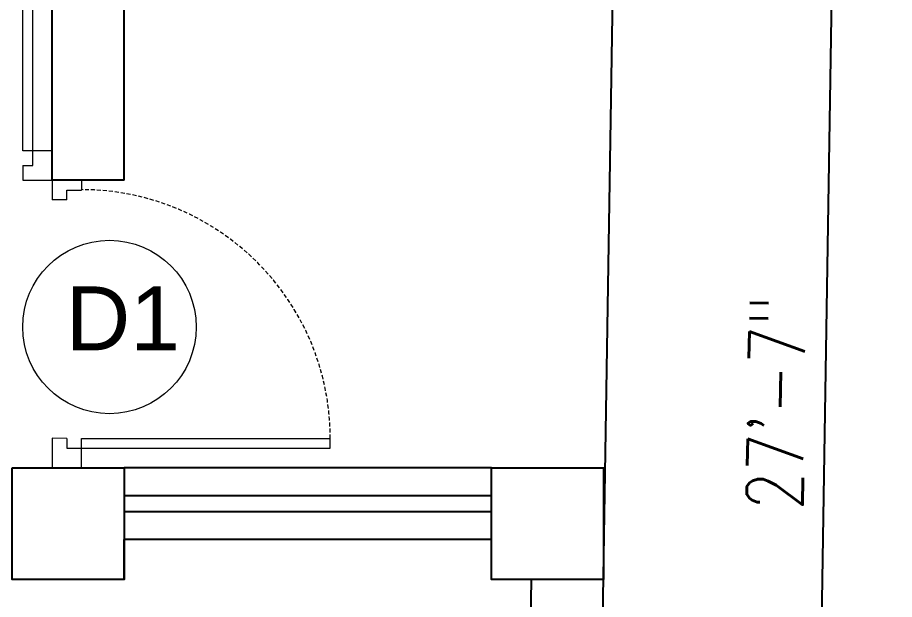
# Model space of a CAD drawing. Header units: inches. Extents: x -9985691 to 3643, y -3270716 to 4788.
# Drawn here: x -4985667.7 to -4985557.9, y -3264760.1 to -3264687.2 of the extents above; entities that cross this region are included whole.
import ezdxf

# ---------------------------------------------------------------- set-up
doc = ezdxf.new("R2010")
doc.units = ezdxf.units.IN
doc.header["$LTSCALE"] = 2
doc.header["$MEASUREMENT"] = 0
doc.header["$PDMODE"] = 34
doc.linetypes.add('HIDDEN', pattern=[0.375, 0.25, -0.125])
doc.layers.get('0').update_dxf_attribs({"linetype": 'CONTINUOUS'})
doc.layers.get('DEFPOINTS').update_dxf_attribs({"color": 141, "linetype": 'CONTINUOUS'})
doc.layers.add('Annotate-Lite.w', color=177, linetype='CONTINUOUS', lineweight=9)
doc.layers.add('Door-Window.w', color=4, linetype='CONTINUOUS', lineweight=15)
doc.styles.add('gaurav', font='arial.ttf')
doc.styles.add('ROMANS', font='Romans.shx', dxfattribs={"width": 0.8})
doc.dimstyles.new('8 SCALE', dxfattribs={"dimscale": 0, "dimtxt": 7, "dimasz": 6, "dimexe": 6, "dimexo": 2, "dimgap": 2, "dimtad": 1, "dimdec": 0, "dimzin": 0, "dimdsep": 46, "dimlunit": 4, "dimtxsty": 'ROMANS', "dimblk": 'DOTSMALL', "dimcen": 0, "dimdle": 7, "dimclrd": 8, "dimclre": 8, "dimclrt": 3, "dimadec": 0, "dimazin": 0, "dimtfac": 1, "dimtdec": 0, "dimtofl": 0, "dimtmove": 2, "dimatfit": 3, "dimfxl": 6, "dimfxlon": 1, "dimtolj": 1, "dimtzin": 0, "dimarcsym": 0})

# ---------------------------------------------------------------- blocks, each defined once
blk = doc.blocks.new('3-0')
at = {"ltscale": 3}
for p, q in [((11063.05, 10097.68), (11065.97, 10099.9)), ((11065.97, 10099.9), (11066.71, 10098.92)), ((11065.25, 10097.81), (11066.71, 10098.92)), ((11063.05, 10097.68), (11064.53, 10095.73)), ((11065.99, 10096.84), (11064.53, 10095.73)), ((11065.99, 10096.84), (11065.25, 10097.81)), ((11085.5, 10074.13), (11110.32, 10092.96)), ((11111.05, 10091.97), (11110.32, 10092.96)), ((11086.24, 10073.15), (11111.05, 10091.97)), ((11086.24, 10073.15), (11085.5, 10074.13)), ((11084.04, 10073.02), (11082.57, 10071.91)), ((11084.04, 10073.02), (11084.78, 10072.04)), ((11084.78, 10072.04), (11086.24, 10073.15)), ((11087.72, 10071.2), (11086.24, 10073.15)), ((11082.57, 10071.91), (11084.79, 10068.98)), ((11084.79, 10068.98), (11087.72, 10071.2))]:
    blk.add_line(p, q, dxfattribs=at)
at = {"layer": 'Door-Window.w', "color": 9, "linetype": 'HIDDEN', "lineweight": 18}
blk.add_arc((11085.5, 10074.13), 31.16, 37.1906, 127.1465, dxfattribs=at)
blk = doc.blocks.new('_DOTSMALL')
at = {"color": 0, "linetype": 'ByBlock', "const_width": 0.5}
blk.add_lwpolyline([(-0.0625, 0, 1), (0.0625, 0, 1)], format="xyb", close=True, dxfattribs=at)
blk = doc.blocks.new('*D626')
at = {"color": 8, "lineweight": -2, "ltscale": 0.5, "transparency": 16777216}
for p, q in [((-4985569.34, -3264907.95), (-4985563.83, -3264563.08)), ((-4985569.94, -3264569.99), (-4985557.94, -3264570.18)), ((-4985575.22, -3264900.86), (-4985563.22, -3264901.05))]:
    blk.add_line(p, q, dxfattribs=at)
at = {"layer": 'DEFPOINTS', "color": 0, "ltscale": 0.5, "transparency": 16777216}
for p in [(-4985591.39, -3264569.64), (-4985563.94, -3264570.08), (-4985596.67, -3264900.51)]:
    blk.add_point(p, dxfattribs=at)
at = {"color": 8, "lineweight": -2, "ltscale": 0.5, "transparency": 16777216, "xscale": 6, "yscale": 6, "zscale": 6}
for p, rotation in [((-4985563.94, -3264570.08), 89.08579315625582), ((-4985569.22, -3264900.95), 269.0857931562559)]:
    blk.add_blockref('_DOTSMALL', p, dxfattribs=dict(at, rotation=rotation))
at = {"color": 3, "ltscale": 0.5, "transparency": 16777216, "insert": (-4985572.75, -3264735.42), "char_height": 7, "attachment_point": 5, "rotation": 89.0858, "style": 'ROMANS'}
blk.add_mtext('\\A1;27\'-7"', dxfattribs=at)

msp = doc.modelspace()

# ---------------------------------------------------------------- linework, layer by layer
at = {"ltscale": 0.5}
for p, q in [((-4985654.4, -3264707.55), (-4985654.4, -3264575.48)), ((-4985663.4, -3264707.55), (-4985663.4, -3264590.77)), ((-4985654.4, -3264707.55), (-4985663.4, -3264707.55)), ((-4985608.39, -3264743.55), (-4985654.4, -3264743.55)), ((-4985654.4, -3264747.05), (-4985608.39, -3264747.05)), ((-4985654.4, -3264749.05), (-4985608.39, -3264749.05)), ((-4985654.4, -3264757.55), (-4985654.4, -3264752.55)), ((-4985608.39, -3264752.55), (-4985654.4, -3264752.55)), ((-4985605.45, -3264886.51), (-4985603.39, -3264757.55))]:
    msp.add_line(p, q, dxfattribs=at)
msp.add_lwpolyline([(-4985942.43, -3264886.51), (-4985943.14, -3264900.51), (-4985596.67, -3264900.51), (-4985591.39, -3264569.64), (-4985927.98, -3264600.8), (-4985935.91, -3264757.55), (-4985775.03, -3264757.55)], dxfattribs=at)
for points in [[(-4985668.4, -3264743.55), (-4985654.4, -3264743.55), (-4985654.4, -3264757.55), (-4985668.4, -3264757.55)], [(-4985608.39, -3264743.55), (-4985594.39, -3264743.55), (-4985594.39, -3264757.55), (-4985608.39, -3264757.55)]]:
    msp.add_lwpolyline(points, close=True, dxfattribs=at)
at = {"layer": 'Annotate-Lite.w', "ltscale": 0.005}
msp.add_circle((-4985656.23, -3264725.93), 10.86, dxfattribs=at)

# ---------------------------------------------------------------- block references
at = {"layer": 'Door-Window.w', "linetype": 'ByBlock', "xscale": 0.9997910039992908, "yscale": 0.9997910037636757, "zscale": 0.9997910039624013}
for p, rotation in [((-4984342.84, -3279621.28), 52.80940477362319), ((-5000577.15, -3266064.11), 322.8094047736232)]:
    msp.add_blockref('3-0', p, dxfattribs=dict(at, rotation=rotation))

# ---------------------------------------------------------------- texts
at = {"layer": 'Annotate-Lite.w', "ltscale": 0.005, "insert": (-4985661.7, -3264720.84), "char_height": 8, "attachment_point": 1, "style": 'gaurav'}
msp.add_mtext_dynamic_manual_height_columns('D1', width=8, gutter_width=100, heights=[0], dxfattribs=at)

# ---------------------------------------------------------------- dimensions: what is measured, and where the dimension line sits
at = {"ltscale": 0.5}
dim = msp.add_aligned_dim(p1=(-4985596.67, -3264900.51), p2=(-4985591.39, -3264569.64), distance=-27.45, dimstyle='8 SCALE', override={"dimscale": 1}, dxfattribs=at)
dim.commit()
dim.dimension.update_dxf_attribs({"geometry": '*D626', "text_midpoint": (-4985572.75, -3264735.42)})

doc.saveas('drawing.dxf')
